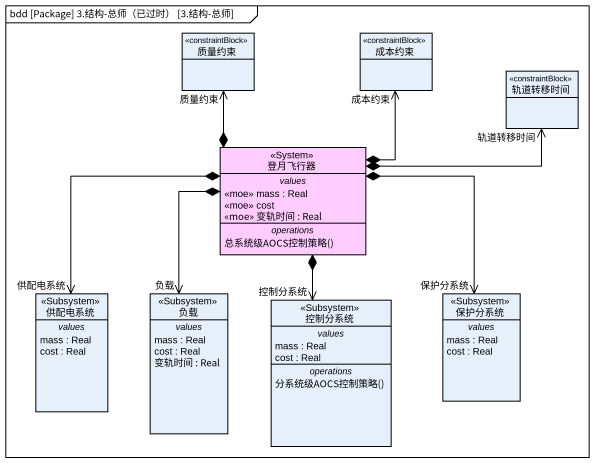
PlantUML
@startuml
mainframe bdd [Package] 3.结构-总师（已过时） [3.结构-总师]
hide circle
hide empty members
class 质量约束 <<constraintBlock>>
class 成本约束 <<constraintBlock>>
class 轨道转移时间 <<constraintBlock>>
class 登月飞行器 <<System>> #FFCCFF {
  -- values --
  <<moe>> mass : Real
  <<moe>> cost
  <<moe>> 变轨时间 : Real
  -- operations --
  总系统级AOCS控制策略()
}
class 供配电系统 <<Subsystem>> {
  -- values --
  mass : Real
  cost : Real
}
class 负载 <<Subsystem>> {
  -- values --
  mass : Real
  cost : Real
  变轨时间 : Real
}
class 保护分系统 <<Subsystem>> {
  -- values --
  mass : Real
  cost : Real
}
class 控制分系统 <<Subsystem>> {
  -- values --
  mass : Real
  cost : Real
  -- operations --
  分系统级AOCS控制策略()
}
登月飞行器 *-up-> "质量约束" 质量约束
登月飞行器 *-up-> "成本约束" 成本约束
登月飞行器 *-right-> "轨道转移时间" 轨道转移时间
登月飞行器 *--> "供配电系统" 供配电系统
登月飞行器 *--> "负载" 负载
登月飞行器 *--> "保护分系统" 保护分系统
登月飞行器 *--> "控制分系统" 控制分系统
@enduml
